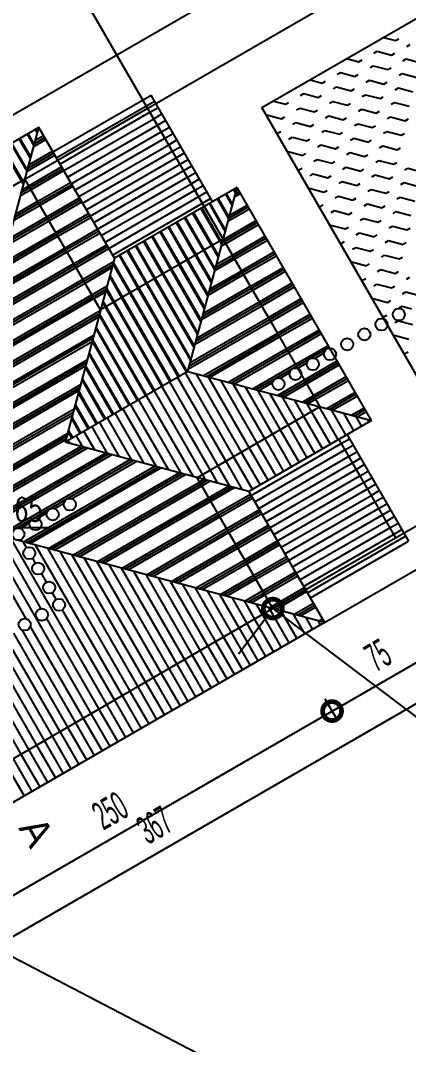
# Model space of a CAD drawing. Extents: x 3907.4 to 3911.57, y -3054.42 to -3053.7.
# Drawn here: x 3907.5557 to 3907.5968, y -3053.9527 to -3053.8443 of the extents above; entities that cross this region are included whole.
import ezdxf
from ezdxf.enums import TextEntityAlignment as Align

# ---------------------------------------------------------------- set-up
doc = ezdxf.new("R2010")
doc.units = 0
doc.header["$LTSCALE"] = 2
doc.header["$MEASUREMENT"] = 0
doc.linetypes.add('ACAD_ISO03W100', pattern=[30, 12, -18])
doc.layers.get('0').update_dxf_attribs({"linetype": 'CONTINUOUS'})
for name, color, linetype in [('MB', 11, 'CONTINUOUS'), ('OLÇÜ', 6, 'CONTINUOUS'), ('TERTUVAR', 2, 'CONTINUOUS'), ('TEXT', 11, 'CONTINUOUS'), ('YAKLASMA', 6, 'CONTINUOUS'), ('ÇATI', 7, 'CONTINUOUS'), ('ÇATI TARAMA', 9, 'CONTINUOUS'), ('ÖLÇÜ İZİ', 9, 'CONTINUOUS')]:
    doc.layers.add(name, color=color, linetype=linetype)
doc.styles.add('İSİM', font='comicbd.ttf')
doc.styles.add('KAPı-PEN', font='simplex.shx', dxfattribs={"width": 0.7, "height": 10})
doc.styles.add('ÖLÇÜ', font='stylu.ttf', dxfattribs={"width": 0.5})

msp = doc.modelspace()

# ---------------------------------------------------------------- linework, layer by layer
at = {"color": 0, "linetype": 'ByBlock', "const_width": 0.002}
for points in [[(3907.58266, -3053.9067, 1), (3907.58226, -3053.90639, 1)], [(3907.58895, -3053.91727, 1), (3907.58851, -3053.91752, 1)], [(3907.58851, -3053.91752, 1), (3907.58895, -3053.91727, 1)]]:
    msp.add_lwpolyline(points, format="xyb", close=True, dxfattribs=at)
at = {"layer": 'MB', "color": 2, "linetype": 'ACAD_ISO03W100', "ltscale": 0.4}
for p, q in [((3907.55968, -3053.85908), (3907.56921, -3053.85358)), ((3907.5752, -3053.86397), (3907.56921, -3053.85358)), ((3907.58945, -3053.88865), (3907.59545, -3053.89904)), ((3907.58593, -3053.90454), (3907.59545, -3053.89904))]:
    msp.add_line(p, q, dxfattribs=at)
at = {"layer": 'MB', "linetype": 'ACAD_ISO03W100', "ltscale": 0.4}
for p, q in [((3907.55621, -3053.86108), (3907.52937, -3053.87658)), ((3907.56421, -3053.87493), (3907.55621, -3053.86108)), ((3907.5772, -3053.86743), (3907.56421, -3053.87493)), ((3907.5772, -3053.86743), (3907.58745, -3053.88519)), ((3907.58745, -3053.88519), (3907.57446, -3053.89269)), ((3907.58246, -3053.90654), (3907.57446, -3053.89269)), ((3907.58246, -3053.90654), (3907.53916, -3053.93154))]:
    msp.add_line(p, q, dxfattribs=at)
at = {"layer": 'OLÇÜ', "color": 6}
for p, q in [((3907.58246, -3053.90654), (3907.63908, -3053.94946)), ((3907.57884, -3053.91133), (3907.58186, -3053.90734)), ((3907.58873, -3053.9174), (3907.60172, -3053.9099)), ((3907.53994, -3053.94989), (3907.60359, -3053.91315)), ((3907.58798, -3053.9161), (3907.58923, -3053.91826)), ((3907.58798, -3053.9161), (3907.58923, -3053.91826)), ((3907.54543, -3053.9424), (3907.58873, -3053.9174))]:
    msp.add_line(p, q, dxfattribs=at)
at = {"layer": 'TERTUVAR'}
for p, q in [((3907.60016, -3053.8282), (3907.53478, -3053.86595)), ((3907.5813, -3053.85352), (3907.60295, -3053.84102)), ((3907.6013, -3053.88817), (3907.5813, -3053.85352)), ((3907.58793, -3053.90801), (3907.63166, -3053.88276))]:
    msp.add_line(p, q, dxfattribs=at)
at = {"layer": 'TEXT', "color": 2}
msp.add_line((3907.54575, -3053.89796), (3907.55885, -3053.89796), dxfattribs=at)
at = {"layer": 'TEXT'}
for centre in [(3907.59579, -3053.87542), (3907.59397, -3053.87647), (3907.59215, -3053.87752), (3907.59033, -3053.87857), (3907.58851, -3053.87962), (3907.58669, -3053.88067), (3907.58487, -3053.88172), (3907.58306, -3053.88277), (3907.56097, -3053.89552), (3907.55915, -3053.89657), (3907.55733, -3053.89762), (3907.55551, -3053.89867), (3907.55667, -3053.90068), (3907.55761, -3053.90231), (3907.55877, -3053.90432), (3907.55982, -3053.90614), (3907.558, -3053.90719), (3907.55618, -3053.90824)]:
    msp.add_circle(centre, 0.00064, dxfattribs=at)
at = {"layer": 'YAKLASMA', "linetype": 'ACAD_ISO03W100', "ltscale": 0.4}
msp.add_line((3907.72697, -3054.03293), (3907.52819, -3053.92954), dxfattribs=at)
at = {"layer": 'ÇATI', "color": 11, "ltscale": 0.5}
for p, q in [((3907.55918, -3053.85821), (3907.56957, -3053.85221)), ((3907.57607, -3053.86347), (3907.56957, -3053.85221)), ((3907.59032, -3053.88815), (3907.59682, -3053.89941)), ((3907.58643, -3053.90541), (3907.59682, -3053.89941))]:
    msp.add_line(p, q, dxfattribs=at)
at = {"layer": 'ÇATI', "ltscale": 0.5}
for p, q in [((3907.55768, -3053.85561), (3907.5239, -3053.87511)), ((3907.55054, -3053.88225), (3907.55768, -3053.85561)), ((3907.56568, -3053.86947), (3907.55768, -3053.85561)), ((3907.57867, -3053.86197), (3907.56568, -3053.86947)), ((3907.57345, -3053.88144), (3907.57867, -3053.86197)), ((3907.59292, -3053.88665), (3907.57867, -3053.86197)), ((3907.56568, -3053.86947), (3907.56046, -3053.88894)), ((3907.57345, -3053.88144), (3907.56046, -3053.88894)), ((3907.57345, -3053.88144), (3907.59292, -3053.88665)), ((3907.59292, -3053.88665), (3907.57993, -3053.89415)), ((3907.57993, -3053.89415), (3907.56046, -3053.88894)), ((3907.57993, -3053.89415), (3907.58793, -3053.90801)), ((3907.58793, -3053.90801), (3907.549, -3053.89758)), ((3907.58793, -3053.90801), (3907.5377, -3053.93701))]:
    msp.add_line(p, q, dxfattribs=at)
at = {"layer": 'ÇATI TARAMA'}
for p, q in [((3907.59418, -3053.84609), (3907.59545, -3053.84643)), ((3907.59545, -3053.84643), (3907.5958, -3053.84623)), ((3907.59664, -3053.84704), (3907.59699, -3053.84684)), ((3907.59317, -3053.84775), (3907.59351, -3053.84755)), ((3907.59351, -3053.84755), (3907.59504, -3053.84796)), ((3907.59504, -3053.84796), (3907.59539, -3053.84776)), ((3907.59029, -3053.84833), (3907.59157, -3053.84867)), ((3907.59157, -3053.84867), (3907.59191, -3053.84847)), ((3907.59275, -3053.84928), (3907.5931, -3053.84908)), ((3907.5931, -3053.84908), (3907.59463, -3053.84949)), ((3907.59623, -3053.84857), (3907.59658, -3053.84837)), ((3907.59658, -3053.84837), (3907.59811, -3053.84878)), ((3907.58928, -3053.84999), (3907.58962, -3053.8498)), ((3907.58962, -3053.8498), (3907.59115, -3053.85021)), ((3907.59115, -3053.85021), (3907.5915, -3053.85001)), ((3907.59463, -3053.84949), (3907.59498, -3053.8493)), ((3907.59582, -3053.8501), (3907.59617, -3053.84991)), ((3907.59617, -3053.84991), (3907.5977, -3053.85032)), ((3907.5864, -3053.85058), (3907.58768, -3053.85092)), ((3907.58768, -3053.85092), (3907.58802, -3053.85072)), ((3907.59234, -3053.85082), (3907.59269, -3053.85062)), ((3907.59269, -3053.85062), (3907.59422, -3053.85103)), ((3907.59422, -3053.85103), (3907.59456, -3053.85083)), ((3907.58539, -3053.85224), (3907.58573, -3053.85204)), ((3907.58573, -3053.85204), (3907.58727, -3053.85245)), ((3907.58727, -3053.85245), (3907.58761, -3053.85225)), ((3907.58887, -3053.85153), (3907.58921, -3053.85133)), ((3907.58921, -3053.85133), (3907.59074, -3053.85174)), ((3907.59074, -3053.85174), (3907.59109, -3053.85154)), ((3907.59193, -3053.85235), (3907.59228, -3053.85215)), ((3907.59228, -3053.85215), (3907.59381, -3053.85256)), ((3907.59381, -3053.85256), (3907.59415, -3053.85236)), ((3907.59541, -3053.85164), (3907.59575, -3053.85144)), ((3907.59575, -3053.85144), (3907.59729, -3053.85185)), ((3907.55953, -3053.85882), (3907.56992, -3053.85282)), ((3907.58252, -3053.85282), (3907.58379, -3053.85316)), ((3907.58379, -3053.85316), (3907.58413, -3053.85296)), ((3907.58846, -3053.85306), (3907.5888, -3053.85286)), ((3907.5888, -3053.85286), (3907.59033, -3053.85327)), ((3907.59033, -3053.85327), (3907.59068, -3053.85307)), ((3907.595, -3053.85317), (3907.59534, -3053.85297)), ((3907.59534, -3053.85297), (3907.59688, -3053.85338)), ((3907.55992, -3053.8595), (3907.56945, -3053.854)), ((3907.56945, -3053.854), (3907.57032, -3053.8535)), ((3907.56985, -3053.85469), (3907.57071, -3053.85419)), ((3907.58176, -3053.85433), (3907.58184, -3053.85429)), ((3907.58184, -3053.85429), (3907.58338, -3053.8547)), ((3907.58338, -3053.8547), (3907.58372, -3053.8545)), ((3907.58498, -3053.85377), (3907.58532, -3053.85357)), ((3907.58532, -3053.85357), (3907.58685, -3053.85398)), ((3907.58685, -3053.85398), (3907.5872, -3053.85379)), ((3907.58804, -3053.85459), (3907.58839, -3053.8544)), ((3907.58839, -3053.8544), (3907.58992, -3053.85481)), ((3907.59152, -3053.85388), (3907.59187, -3053.85368)), ((3907.59187, -3053.85368), (3907.5934, -3053.85409)), ((3907.5934, -3053.85409), (3907.59374, -3053.8539)), ((3907.59459, -3053.8547), (3907.59493, -3053.85451)), ((3907.59493, -3053.85451), (3907.59647, -3053.85492)), ((3907.56032, -3053.86019), (3907.56985, -3053.85469)), ((3907.56072, -3053.86088), (3907.57024, -3053.85538)), ((3907.57024, -3053.85538), (3907.57111, -3053.85488)), ((3907.57064, -3053.85607), (3907.57151, -3053.85557)), ((3907.58457, -3053.85531), (3907.58491, -3053.85511)), ((3907.58491, -3053.85511), (3907.58644, -3053.85552)), ((3907.58644, -3053.85552), (3907.58679, -3053.85532)), ((3907.58992, -3053.85481), (3907.59027, -3053.85461)), ((3907.59111, -3053.85542), (3907.59146, -3053.85522)), ((3907.59146, -3053.85522), (3907.59299, -3053.85563)), ((3907.59299, -3053.85563), (3907.59333, -3053.85543)), ((3907.59647, -3053.85492), (3907.59681, -3053.85472)), ((3907.55645, -3053.85633), (3907.55716, -3053.85756)), ((3907.55649, -3053.8563), (3907.55718, -3053.85749)), ((3907.55653, -3053.85627), (3907.5572, -3053.85742)), ((3907.55723, -3053.8573), (3907.5583, -3053.85669)), ((3907.55731, -3053.85583), (3907.55752, -3053.85619)), ((3907.55731, -3053.85698), (3907.55818, -3053.85648)), ((3907.55736, -3053.8558), (3907.55754, -3053.85612)), ((3907.5574, -3053.85577), (3907.55756, -3053.85605)), ((3907.56112, -3053.86157), (3907.57064, -3053.85607)), ((3907.57104, -3053.85675), (3907.5719, -3053.85625)), ((3907.58284, -3053.8562), (3907.58297, -3053.85623)), ((3907.58297, -3053.85623), (3907.58331, -3053.85603)), ((3907.58416, -3053.85684), (3907.5845, -3053.85664)), ((3907.5845, -3053.85664), (3907.58603, -3053.85705)), ((3907.58763, -3053.85613), (3907.58798, -3053.85593)), ((3907.58798, -3053.85593), (3907.58951, -3053.85634)), ((3907.58951, -3053.85634), (3907.58985, -3053.85614)), ((3907.59418, -3053.85624), (3907.59452, -3053.85604)), ((3907.59452, -3053.85604), (3907.59606, -3053.85645)), ((3907.59606, -3053.85645), (3907.5964, -3053.85625)), ((3907.55389, -3053.8578), (3907.55589, -3053.86126)), ((3907.55394, -3053.85777), (3907.55594, -3053.86124)), ((3907.55471, -3053.85733), (3907.55643, -3053.86029)), ((3907.55476, -3053.8573), (3907.55644, -3053.86022)), ((3907.5548, -3053.85727), (3907.55646, -3053.86015)), ((3907.55558, -3053.85683), (3907.55679, -3053.85892)), ((3907.55562, -3053.8568), (3907.55681, -3053.85885)), ((3907.55567, -3053.85677), (3907.55683, -3053.85878)), ((3907.55714, -3053.85763), (3907.55842, -3053.85689)), ((3907.56151, -3053.86225), (3907.57104, -3053.85675)), ((3907.56191, -3053.86294), (3907.57144, -3053.85744)), ((3907.57144, -3053.85744), (3907.5723, -3053.85694)), ((3907.57183, -3053.85813), (3907.5727, -3053.85763)), ((3907.58603, -3053.85705), (3907.58638, -3053.85685)), ((3907.58722, -3053.85766), (3907.58757, -3053.85746)), ((3907.58757, -3053.85746), (3907.5891, -3053.85787)), ((3907.5891, -3053.85787), (3907.58944, -3053.85767)), ((3907.5907, -3053.85695), (3907.59104, -3053.85675)), ((3907.59104, -3053.85675), (3907.59258, -3053.85716)), ((3907.59258, -3053.85716), (3907.59292, -3053.85696)), ((3907.59377, -3053.85777), (3907.59411, -3053.85757)), ((3907.59411, -3053.85757), (3907.59564, -3053.85798)), ((3907.59564, -3053.85798), (3907.59599, -3053.85779)), ((3907.55385, -3053.85783), (3907.55585, -3053.86129)), ((3907.55644, -3053.86023), (3907.55937, -3053.85854)), ((3907.55653, -3053.85991), (3907.55925, -3053.85834)), ((3907.55662, -3053.85958), (3907.55913, -3053.85813)), ((3907.56231, -3053.86363), (3907.57183, -3053.85813)), ((3907.5627, -3053.86432), (3907.57223, -3053.85882)), ((3907.57223, -3053.85882), (3907.5731, -3053.85832)), ((3907.58401, -3053.85822), (3907.58409, -3053.85817)), ((3907.58409, -3053.85817), (3907.58562, -3053.85858)), ((3907.58562, -3053.85858), (3907.58597, -3053.85839)), ((3907.59029, -3053.85848), (3907.59063, -3053.85828)), ((3907.59063, -3053.85828), (3907.59217, -3053.8587)), ((3907.59217, -3053.8587), (3907.59251, -3053.8585)), ((3907.55662, -3053.86178), (3907.56008, -3053.85978)), ((3907.5631, -3053.865), (3907.57263, -3053.8595)), ((3907.57263, -3053.8595), (3907.57349, -3053.859)), ((3907.57302, -3053.86019), (3907.57389, -3053.85969)), ((3907.58521, -3053.86012), (3907.58555, -3053.85992)), ((3907.58681, -3053.85919), (3907.58716, -3053.859)), ((3907.58716, -3053.859), (3907.58869, -3053.85941)), ((3907.58869, -3053.85941), (3907.58903, -3053.85921)), ((3907.58988, -3053.86002), (3907.59022, -3053.85982)), ((3907.59022, -3053.85982), (3907.59176, -3053.86023)), ((3907.59336, -3053.8593), (3907.5937, -3053.85911)), ((3907.5937, -3053.85911), (3907.59523, -3053.85952)), ((3907.59523, -3053.85952), (3907.59558, -3053.85932)), ((3907.59642, -3053.86013), (3907.59677, -3053.85993)), ((3907.59677, -3053.85993), (3907.5983, -3053.86034)), ((3907.55674, -3053.86199), (3907.5602, -3053.85999)), ((3907.55686, -3053.86219), (3907.56032, -3053.86019)), ((3907.5635, -3053.86569), (3907.57302, -3053.86019)), ((3907.56389, -3053.86638), (3907.57342, -3053.86088)), ((3907.57342, -3053.86088), (3907.57429, -3053.86038)), ((3907.58509, -3053.86008), (3907.58521, -3053.86012)), ((3907.5864, -3053.86073), (3907.58674, -3053.86053)), ((3907.58674, -3053.86053), (3907.58828, -3053.86094)), ((3907.58828, -3053.86094), (3907.58862, -3053.86074)), ((3907.59176, -3053.86023), (3907.5921, -3053.86003)), ((3907.59295, -3053.86084), (3907.59329, -3053.86064)), ((3907.59329, -3053.86064), (3907.59482, -3053.86105)), ((3907.59482, -3053.86105), (3907.59517, -3053.86085)), ((3907.55583, -3053.86251), (3907.55674, -3053.86199)), ((3907.55585, -3053.86129), (3907.55606, -3053.86166)), ((3907.55589, -3053.86126), (3907.55608, -3053.86159)), ((3907.55592, -3053.86218), (3907.55662, -3053.86178)), ((3907.55594, -3053.86124), (3907.5561, -3053.86152)), ((3907.55757, -3053.86343), (3907.56104, -3053.86143)), ((3907.55769, -3053.86364), (3907.56116, -3053.86164)), ((3907.55781, -3053.86384), (3907.56127, -3053.86184)), ((3907.56429, -3053.86707), (3907.57382, -3053.86157)), ((3907.57382, -3053.86157), (3907.57468, -3053.86107)), ((3907.57421, -3053.86225), (3907.57508, -3053.86175)), ((3907.57839, -3053.86213), (3907.57855, -3053.86241)), ((3907.58625, -3053.86211), (3907.58633, -3053.86206)), ((3907.58633, -3053.86206), (3907.58787, -3053.86247)), ((3907.58947, -3053.86155), (3907.58981, -3053.86135)), ((3907.58981, -3053.86135), (3907.59134, -3053.86176)), ((3907.59134, -3053.86176), (3907.59169, -3053.86156)), ((3907.59601, -3053.86166), (3907.59636, -3053.86146)), ((3907.59636, -3053.86146), (3907.59789, -3053.86187)), ((3907.55574, -3053.86283), (3907.55686, -3053.86219)), ((3907.55852, -3053.86508), (3907.56199, -3053.86308)), ((3907.56469, -3053.86775), (3907.57421, -3053.86225)), ((3907.56508, -3053.86844), (3907.57461, -3053.86294)), ((3907.57461, -3053.86294), (3907.57548, -3053.86244)), ((3907.57501, -3053.86363), (3907.57587, -3053.86313)), ((3907.57657, -3053.86318), (3907.57778, -3053.86528)), ((3907.57661, -3053.86316), (3907.5778, -3053.86521)), ((3907.57666, -3053.86313), (3907.57782, -3053.86514)), ((3907.57744, -3053.86268), (3907.57815, -3053.86392)), ((3907.57748, -3053.86266), (3907.57817, -3053.86385)), ((3907.57753, -3053.86263), (3907.57819, -3053.86377)), ((3907.5783, -3053.86218), (3907.57851, -3053.86255)), ((3907.57835, -3053.86216), (3907.57853, -3053.86248)), ((3907.57841, -3053.86295), (3907.57903, -3053.86259)), ((3907.57849, -3053.86262), (3907.57891, -3053.86238)), ((3907.57858, -3053.8623), (3907.57879, -3053.86218)), ((3907.58787, -3053.86247), (3907.58821, -3053.86228)), ((3907.58906, -3053.86308), (3907.5894, -3053.86288)), ((3907.5894, -3053.86288), (3907.59093, -3053.8633)), ((3907.59093, -3053.8633), (3907.59128, -3053.8631)), ((3907.59253, -3053.86237), (3907.59288, -3053.86217)), ((3907.59288, -3053.86217), (3907.59441, -3053.86258)), ((3907.59441, -3053.86258), (3907.59476, -3053.86239)), ((3907.5956, -3053.86319), (3907.59595, -3053.86299)), ((3907.59595, -3053.86299), (3907.59748, -3053.86341)), ((3907.55505, -3053.86544), (3907.55781, -3053.86384)), ((3907.55513, -3053.86511), (3907.55769, -3053.86364)), ((3907.55522, -3053.86479), (3907.55757, -3053.86343)), ((3907.55864, -3053.86528), (3907.56211, -3053.86328)), ((3907.55876, -3053.86549), (3907.56223, -3053.86349)), ((3907.56548, -3053.86913), (3907.57501, -3053.86363)), ((3907.57484, -3053.86418), (3907.57684, -3053.86765)), ((3907.57488, -3053.86416), (3907.57688, -3053.86762)), ((3907.57493, -3053.86413), (3907.57693, -3053.8676)), ((3907.5757, -3053.86368), (3907.57742, -3053.86665)), ((3907.57575, -3053.86366), (3907.57743, -3053.86658)), ((3907.57579, -3053.86363), (3907.57745, -3053.86651)), ((3907.57771, -3053.86555), (3907.57998, -3053.86424)), ((3907.5778, -3053.86523), (3907.57986, -3053.86403)), ((3907.57788, -3053.8649), (3907.57974, -3053.86383)), ((3907.58733, -3053.86397), (3907.58746, -3053.86401)), ((3907.58746, -3053.86401), (3907.5878, -3053.86381)), ((3907.59212, -3053.8639), (3907.59247, -3053.86371)), ((3907.59247, -3053.86371), (3907.594, -3053.86412)), ((3907.594, -3053.86412), (3907.59434, -3053.86392)), ((3907.55444, -3053.86771), (3907.55864, -3053.86528)), ((3907.55452, -3053.86739), (3907.55852, -3053.86508)), ((3907.55948, -3053.86673), (3907.56294, -3053.86473)), ((3907.5596, -3053.86693), (3907.56306, -3053.86493)), ((3907.55971, -3053.86714), (3907.56318, -3053.86514)), ((3907.57311, -3053.86518), (3907.57511, -3053.86865)), ((3907.57315, -3053.86516), (3907.57515, -3053.86862)), ((3907.57319, -3053.86513), (3907.57519, -3053.8686)), ((3907.57397, -3053.86468), (3907.57597, -3053.86815)), ((3907.57402, -3053.86466), (3907.57602, -3053.86812)), ((3907.57406, -3053.86463), (3907.57606, -3053.8681)), ((3907.58865, -3053.86462), (3907.58899, -3053.86442)), ((3907.58899, -3053.86442), (3907.59052, -3053.86483)), ((3907.59052, -3053.86483), (3907.59087, -3053.86463)), ((3907.59171, -3053.86544), (3907.59206, -3053.86524)), ((3907.59206, -3053.86524), (3907.59359, -3053.86565)), ((3907.59519, -3053.86473), (3907.59553, -3053.86453)), ((3907.59553, -3053.86453), (3907.59707, -3053.86494)), ((3907.55435, -3053.86804), (3907.55876, -3053.86549)), ((3907.56043, -3053.86838), (3907.56389, -3053.86638)), ((3907.57137, -3053.86618), (3907.57337, -3053.86965)), ((3907.57142, -3053.86616), (3907.57342, -3053.86962)), ((3907.57146, -3053.86613), (3907.57346, -3053.8696)), ((3907.57224, -3053.86568), (3907.57424, -3053.86915)), ((3907.57228, -3053.86566), (3907.57428, -3053.86912)), ((3907.57233, -3053.86563), (3907.57433, -3053.8691)), ((3907.57723, -3053.86748), (3907.58069, -3053.86548)), ((3907.57735, -3053.86768), (3907.58081, -3053.86568)), ((3907.57747, -3053.86789), (3907.58093, -3053.86589)), ((3907.5885, -3053.866), (3907.58858, -3053.86595)), ((3907.58858, -3053.86595), (3907.59011, -3053.86636)), ((3907.59011, -3053.86636), (3907.59046, -3053.86616)), ((3907.59359, -3053.86565), (3907.59393, -3053.86545)), ((3907.59478, -3053.86626), (3907.59512, -3053.86606)), ((3907.59512, -3053.86606), (3907.59666, -3053.86647)), ((3907.59666, -3053.86647), (3907.597, -3053.86627)), ((3907.55365, -3053.87064), (3907.55971, -3053.86714)), ((3907.55374, -3053.87032), (3907.5596, -3053.86693)), ((3907.55383, -3053.86999), (3907.55948, -3053.86673)), ((3907.56055, -3053.86858), (3907.56401, -3053.86658)), ((3907.56067, -3053.86879), (3907.56413, -3053.86679)), ((3907.56964, -3053.86718), (3907.57164, -3053.87065)), ((3907.56969, -3053.86716), (3907.57169, -3053.87062)), ((3907.56973, -3053.86713), (3907.57173, -3053.87059)), ((3907.57051, -3053.86668), (3907.57251, -3053.87015)), ((3907.57055, -3053.86666), (3907.57255, -3053.87012)), ((3907.5706, -3053.86663), (3907.5726, -3053.8701)), ((3907.57719, -3053.8675), (3907.57723, -3053.86748)), ((3907.57818, -3053.86913), (3907.58165, -3053.86713)), ((3907.5783, -3053.86933), (3907.58177, -3053.86733)), ((3907.57842, -3053.86954), (3907.58188, -3053.86754)), ((3907.5913, -3053.86697), (3907.59165, -3053.86677)), ((3907.59165, -3053.86677), (3907.59318, -3053.86718)), ((3907.59318, -3053.86718), (3907.59352, -3053.86699)), ((3907.55304, -3053.87292), (3907.56055, -3053.86858)), ((3907.55313, -3053.87259), (3907.56043, -3053.86838)), ((3907.56138, -3053.87003), (3907.56485, -3053.86803)), ((3907.5615, -3053.87023), (3907.56496, -3053.86823)), ((3907.56162, -3053.87044), (3907.56508, -3053.86844)), ((3907.56713, -3053.86863), (3907.56913, -3053.87209)), ((3907.56791, -3053.86818), (3907.56991, -3053.87165)), ((3907.56795, -3053.86816), (3907.56995, -3053.87162)), ((3907.568, -3053.86813), (3907.57, -3053.87159)), ((3907.56878, -3053.86768), (3907.57078, -3053.87115)), ((3907.56882, -3053.86766), (3907.57082, -3053.87112)), ((3907.56886, -3053.86763), (3907.57086, -3053.87109)), ((3907.57515, -3053.86862), (3907.57634, -3053.87068)), ((3907.57519, -3053.8686), (3907.57636, -3053.87061)), ((3907.57597, -3053.86815), (3907.57668, -3053.86938)), ((3907.57602, -3053.86812), (3907.5767, -3053.86931)), ((3907.57606, -3053.8681), (3907.57672, -3053.86924)), ((3907.57684, -3053.86765), (3907.57705, -3053.86801)), ((3907.57688, -3053.86762), (3907.57707, -3053.86794)), ((3907.57693, -3053.8676), (3907.57709, -3053.86787)), ((3907.57701, -3053.86815), (3907.57747, -3053.86789)), ((3907.5771, -3053.86783), (3907.57735, -3053.86768)), ((3907.58958, -3053.86786), (3907.5897, -3053.8679)), ((3907.5897, -3053.8679), (3907.59004, -3053.8677)), ((3907.59089, -3053.8685), (3907.59123, -3053.86831)), ((3907.59123, -3053.86831), (3907.59277, -3053.86872)), ((3907.59277, -3053.86872), (3907.59311, -3053.86852)), ((3907.59437, -3053.86779), (3907.59471, -3053.86759)), ((3907.59471, -3053.86759), (3907.59625, -3053.86801)), ((3907.59625, -3053.86801), (3907.59659, -3053.86781)), ((3907.55295, -3053.87324), (3907.56067, -3053.86879)), ((3907.56618, -3053.86918), (3907.56818, -3053.87265)), ((3907.56622, -3053.86916), (3907.56822, -3053.87262)), ((3907.56627, -3053.86913), (3907.56827, -3053.87259)), ((3907.56704, -3053.86868), (3907.56904, -3053.87215)), ((3907.56709, -3053.86866), (3907.56909, -3053.87212)), ((3907.57337, -3053.86965), (3907.57559, -3053.87348)), ((3907.57342, -3053.86962), (3907.5756, -3053.87341)), ((3907.57346, -3053.8696), (3907.57562, -3053.87334)), ((3907.57424, -3053.86915), (3907.57595, -3053.87211)), ((3907.57428, -3053.86912), (3907.57597, -3053.87204)), ((3907.57433, -3053.8691), (3907.57599, -3053.87197)), ((3907.57511, -3053.86865), (3907.57632, -3053.87075)), ((3907.57631, -3053.87076), (3907.57842, -3053.86954)), ((3907.5764, -3053.87043), (3907.5783, -3053.86933)), ((3907.57649, -3053.8701), (3907.57818, -3053.86913)), ((3907.57913, -3053.87078), (3907.5826, -3053.86878)), ((3907.57925, -3053.87098), (3907.58272, -3053.86898)), ((3907.57937, -3053.87119), (3907.58284, -3053.86919)), ((3907.59396, -3053.86933), (3907.5943, -3053.86913)), ((3907.5943, -3053.86913), (3907.59583, -3053.86954)), ((3907.59583, -3053.86954), (3907.59618, -3053.86934)), ((3907.55226, -3053.87585), (3907.56162, -3053.87044)), ((3907.55234, -3053.87552), (3907.5615, -3053.87023)), ((3907.55243, -3053.8752), (3907.56138, -3053.87003)), ((3907.56233, -3053.87168), (3907.56559, -3053.8698)), ((3907.56245, -3053.87188), (3907.5655, -3053.87012)), ((3907.56257, -3053.87209), (3907.56542, -3053.87045)), ((3907.56552, -3053.87005), (3907.56731, -3053.87315)), ((3907.56554, -3053.86998), (3907.56736, -3053.87312)), ((3907.56556, -3053.86991), (3907.5674, -3053.87309)), ((3907.57164, -3053.87065), (3907.57485, -3053.87621)), ((3907.57169, -3053.87062), (3907.57487, -3053.87614)), ((3907.57173, -3053.87059), (3907.57489, -3053.87607)), ((3907.57251, -3053.87015), (3907.57522, -3053.87484)), ((3907.57255, -3053.87012), (3907.57524, -3053.87477)), ((3907.5726, -3053.8701), (3907.57526, -3053.8747)), ((3907.57579, -3053.87271), (3907.57913, -3053.87078)), ((3907.58009, -3053.87243), (3907.58355, -3053.87043)), ((3907.58021, -3053.87263), (3907.58367, -3053.87063)), ((3907.59074, -3053.86989), (3907.59082, -3053.86984)), ((3907.59082, -3053.86984), (3907.59236, -3053.87025)), ((3907.59236, -3053.87025), (3907.5927, -3053.87005)), ((3907.59355, -3053.87086), (3907.59389, -3053.87066)), ((3907.59389, -3053.87066), (3907.59542, -3053.87107)), ((3907.55165, -3053.87812), (3907.56245, -3053.87188)), ((3907.55173, -3053.8778), (3907.56233, -3053.87168)), ((3907.56516, -3053.87141), (3907.56645, -3053.87365)), ((3907.56518, -3053.87134), (3907.56649, -3053.87362)), ((3907.56519, -3053.87127), (3907.56653, -3053.87359)), ((3907.56991, -3053.87165), (3907.57412, -3053.87894)), ((3907.56995, -3053.87162), (3907.57414, -3053.87887)), ((3907.57, -3053.87159), (3907.57416, -3053.8788)), ((3907.57078, -3053.87115), (3907.57449, -3053.87758)), ((3907.57082, -3053.87112), (3907.57451, -3053.87751)), ((3907.57086, -3053.87109), (3907.57452, -3053.87744)), ((3907.57562, -3053.87336), (3907.57937, -3053.87119)), ((3907.5757, -3053.87303), (3907.57925, -3053.87098)), ((3907.58033, -3053.87284), (3907.58379, -3053.87084)), ((3907.59182, -3053.87175), (3907.59195, -3053.87178)), ((3907.59195, -3053.87178), (3907.59229, -3053.87159)), ((3907.59542, -3053.87107), (3907.59577, -3053.87087)), ((3907.59661, -3053.87168), (3907.59696, -3053.87148)), ((3907.55156, -3053.87845), (3907.56257, -3053.87209)), ((3907.56329, -3053.87333), (3907.56489, -3053.8724)), ((3907.56341, -3053.87353), (3907.56481, -3053.87273)), ((3907.56479, -3053.87278), (3907.56558, -3053.87415)), ((3907.56481, -3053.87271), (3907.56562, -3053.87412)), ((3907.56483, -3053.87264), (3907.56567, -3053.87409)), ((3907.56818, -3053.87265), (3907.5733, -3053.88152)), ((3907.56822, -3053.87262), (3907.57335, -3053.8815)), ((3907.56827, -3053.87259), (3907.57339, -3053.88147)), ((3907.56904, -3053.87215), (3907.57376, -3053.88031)), ((3907.56909, -3053.87212), (3907.57377, -3053.88024)), ((3907.56913, -3053.87209), (3907.57379, -3053.88017)), ((3907.57492, -3053.87596), (3907.58033, -3053.87284)), ((3907.57501, -3053.87563), (3907.58021, -3053.87263)), ((3907.57509, -3053.87531), (3907.58009, -3053.87243)), ((3907.58104, -3053.87408), (3907.5845, -3053.87208)), ((3907.58116, -3053.87428), (3907.58462, -3053.87228)), ((3907.58128, -3053.87449), (3907.58474, -3053.87249)), ((3907.59314, -3053.87239), (3907.59348, -3053.8722)), ((3907.59348, -3053.8722), (3907.59501, -3053.87261)), ((3907.59501, -3053.87261), (3907.59536, -3053.87241)), ((3907.55086, -3053.88105), (3907.56352, -3053.87374)), ((3907.55095, -3053.88073), (3907.56341, -3053.87353)), ((3907.55104, -3053.8804), (3907.56329, -3053.87333)), ((3907.56352, -3053.87374), (3907.56472, -3053.87305)), ((3907.56446, -3053.87401), (3907.5648, -3053.87459)), ((3907.56645, -3053.87365), (3907.57157, -3053.88252)), ((3907.56649, -3053.87362), (3907.57161, -3053.8825)), ((3907.56653, -3053.87359), (3907.57166, -3053.88247)), ((3907.56731, -3053.87315), (3907.57244, -3053.88202)), ((3907.56736, -3053.87312), (3907.57248, -3053.882)), ((3907.5674, -3053.87309), (3907.57253, -3053.88197)), ((3907.58199, -3053.87573), (3907.58546, -3053.87373)), ((3907.58211, -3053.87593), (3907.58558, -3053.87393)), ((3907.59299, -3053.87377), (3907.59307, -3053.87373)), ((3907.59307, -3053.87373), (3907.5946, -3053.87414)), ((3907.5946, -3053.87414), (3907.59495, -3053.87394)), ((3907.5962, -3053.87322), (3907.59655, -3053.87302)), ((3907.59655, -3053.87302), (3907.59808, -3053.87343)), ((3907.55082, -3053.88273), (3907.5642, -3053.875)), ((3907.56443, -3053.87415), (3907.56471, -3053.87465)), ((3907.56444, -3053.87408), (3907.56476, -3053.87462)), ((3907.56471, -3053.87465), (3907.56984, -3053.88352)), ((3907.56476, -3053.87462), (3907.56988, -3053.8835)), ((3907.5648, -3053.87459), (3907.56993, -3053.88347)), ((3907.56558, -3053.87415), (3907.5707, -3053.88302)), ((3907.56562, -3053.87412), (3907.57075, -3053.883)), ((3907.56567, -3053.87409), (3907.57079, -3053.88297)), ((3907.57422, -3053.87856), (3907.58128, -3053.87449)), ((3907.57431, -3053.87824), (3907.58116, -3053.87428)), ((3907.5744, -3053.87791), (3907.58104, -3053.87408)), ((3907.58223, -3053.87614), (3907.58569, -3053.87414)), ((3907.59579, -3053.87475), (3907.59614, -3053.87455)), ((3907.59614, -3053.87455), (3907.59715, -3053.87482)), ((3907.55093, -3053.88293), (3907.56411, -3053.87533)), ((3907.55105, -3053.88314), (3907.56402, -3053.87565)), ((3907.56406, -3053.87551), (3907.56897, -3053.88402)), ((3907.56408, -3053.87544), (3907.56902, -3053.884)), ((3907.5641, -3053.87537), (3907.56906, -3053.88397)), ((3907.57353, -3053.88116), (3907.58223, -3053.87614)), ((3907.57361, -3053.88084), (3907.58211, -3053.87593)), ((3907.5737, -3053.88051), (3907.58199, -3053.87573)), ((3907.58294, -3053.87738), (3907.58641, -3053.87538)), ((3907.58306, -3053.87758), (3907.58653, -3053.87558)), ((3907.58318, -3053.87779), (3907.58665, -3053.87579)), ((3907.59407, -3053.87564), (3907.59419, -3053.87567)), ((3907.59419, -3053.87567), (3907.59453, -3053.87547)), ((3907.59538, -3053.87628), (3907.59572, -3053.87608)), ((3907.59572, -3053.87608), (3907.59726, -3053.87649)), ((3907.56369, -3053.87688), (3907.56811, -3053.88452)), ((3907.56371, -3053.87681), (3907.56815, -3053.8845)), ((3907.56373, -3053.87674), (3907.5682, -3053.88447)), ((3907.5839, -3053.87903), (3907.58736, -3053.87703)), ((3907.58402, -3053.87923), (3907.58748, -3053.87723)), ((3907.55177, -3053.88438), (3907.5635, -3053.8776)), ((3907.55189, -3053.88458), (3907.56341, -3053.87793)), ((3907.55201, -3053.88479), (3907.56332, -3053.87826)), ((3907.56333, -3053.87824), (3907.56724, -3053.88502)), ((3907.56335, -3053.87817), (3907.56728, -3053.885)), ((3907.56336, -3053.8781), (3907.56733, -3053.88497)), ((3907.57513, -3053.88189), (3907.58294, -3053.87738)), ((3907.57546, -3053.88197), (3907.58306, -3053.87758)), ((3907.57578, -3053.88206), (3907.58318, -3053.87779)), ((3907.58414, -3053.87944), (3907.5876, -3053.87744)), ((3907.59523, -3053.87766), (3907.59531, -3053.87762)), ((3907.59531, -3053.87762), (3907.59685, -3053.87803)), ((3907.563, -3053.87947), (3907.56646, -3053.88547)), ((3907.57773, -3053.88258), (3907.5839, -3053.87903)), ((3907.57806, -3053.88267), (3907.58402, -3053.87923)), ((3907.57839, -3053.88276), (3907.58414, -3053.87944)), ((3907.58485, -3053.88068), (3907.58831, -3053.87868)), ((3907.58497, -3053.88088), (3907.58843, -3053.87888)), ((3907.58687, -3053.88006), (3907.58789, -3053.87947)), ((3907.59644, -3053.87956), (3907.59678, -3053.87936)), ((3907.55189, -3053.88678), (3907.56271, -3053.88053)), ((3907.55198, -3053.88646), (3907.5628, -3053.88021)), ((3907.56296, -3053.87961), (3907.56637, -3053.88552)), ((3907.56298, -3053.87954), (3907.56642, -3053.8855)), ((3907.58509, -3053.88109), (3907.58607, -3053.88052)), ((3907.5858, -3053.88233), (3907.58927, -3053.88033)), ((3907.58592, -3053.88253), (3907.58939, -3053.88053)), ((3907.59631, -3053.87953), (3907.59644, -3053.87956)), ((3907.5518, -3053.88711), (3907.56263, -3053.88086)), ((3907.5626, -3053.88098), (3907.56551, -3053.88602)), ((3907.56261, -3053.88091), (3907.56555, -3053.886)), ((3907.56263, -3053.88084), (3907.5656, -3053.88597)), ((3907.57317, -3053.8816), (3907.5783, -3053.89047)), ((3907.58034, -3053.88328), (3907.58485, -3053.88068)), ((3907.58066, -3053.88337), (3907.58497, -3053.88088)), ((3907.58323, -3053.88216), (3907.58425, -3053.88157)), ((3907.58505, -3053.88111), (3907.58509, -3053.88109)), ((3907.58604, -3053.88274), (3907.5895, -3053.88074)), ((3907.56223, -3053.88234), (3907.56464, -3053.88652)), ((3907.56225, -3053.88227), (3907.56469, -3053.8865)), ((3907.56227, -3053.8822), (3907.56473, -3053.88647)), ((3907.57153, -3053.88255), (3907.57665, -3053.89143)), ((3907.57235, -3053.88207), (3907.57747, -3053.89095)), ((3907.57432, -3053.88167), (3907.57912, -3053.89)), ((3907.57562, -3053.88202), (3907.57995, -3053.88952)), ((3907.57692, -3053.88236), (3907.58077, -3053.88904)), ((3907.57822, -3053.88271), (3907.5816, -3053.88857)), ((3907.58099, -3053.88346), (3907.58243, -3053.88262)), ((3907.58294, -3053.88398), (3907.5858, -3053.88233)), ((3907.58326, -3053.88407), (3907.58592, -3053.88253)), ((3907.58675, -3053.88398), (3907.59022, -3053.88198)), ((3907.58687, -3053.88418), (3907.59034, -3053.88218)), ((3907.58699, -3053.88439), (3907.59046, -3053.88239)), ((3907.5511, -3053.88971), (3907.56193, -3053.88346)), ((3907.55119, -3053.88938), (3907.56202, -3053.88313)), ((3907.55128, -3053.88906), (3907.5621, -3053.88281)), ((3907.56186, -3053.88371), (3907.56378, -3053.88702)), ((3907.56188, -3053.88364), (3907.56382, -3053.887)), ((3907.5619, -3053.88357), (3907.56386, -3053.88697)), ((3907.56988, -3053.8835), (3907.575, -3053.89238)), ((3907.5707, -3053.88303), (3907.57582, -3053.8919)), ((3907.57952, -3053.88306), (3907.58242, -3053.88809)), ((3907.58082, -3053.88341), (3907.58325, -3053.88762)), ((3907.58212, -3053.88376), (3907.58407, -3053.88714)), ((3907.58359, -3053.88415), (3907.58604, -3053.88274)), ((3907.58814, -3053.88537), (3907.59117, -3053.88363)), ((3907.56823, -3053.88445), (3907.57271, -3053.89222)), ((3907.56905, -3053.88398), (3907.57401, -3053.89257)), ((3907.58342, -3053.88411), (3907.5849, -3053.88666)), ((3907.58472, -3053.88446), (3907.58572, -3053.88619)), ((3907.58554, -3053.88468), (3907.58675, -3053.88398)), ((3907.58587, -3053.88476), (3907.58687, -3053.88418)), ((3907.58603, -3053.88481), (3907.58655, -3053.88571)), ((3907.58619, -3053.88485), (3907.58699, -3053.88439)), ((3907.58847, -3053.88546), (3907.59129, -3053.88383)), ((3907.58879, -3053.88555), (3907.59141, -3053.88404)), ((3907.55049, -3053.89199), (3907.56132, -3053.88574)), ((3907.55058, -3053.89166), (3907.56141, -3053.88541)), ((3907.5615, -3053.88507), (3907.56291, -3053.88752)), ((3907.56152, -3053.885), (3907.56295, -3053.8875)), ((3907.56153, -3053.88493), (3907.563, -3053.88747)), ((3907.56575, -3053.88588), (3907.5688, -3053.89117)), ((3907.56658, -3053.88541), (3907.57011, -3053.89152)), ((3907.5674, -3053.88493), (3907.57141, -3053.89187)), ((3907.58655, -3053.88571), (3907.58855, -3053.88918)), ((3907.58733, -3053.88515), (3907.58737, -3053.88524)), ((3907.58737, -3053.88524), (3907.58937, -3053.8887)), ((3907.58863, -3053.8855), (3907.5902, -3053.88822)), ((3907.58993, -3053.88585), (3907.59102, -3053.88775)), ((3907.59075, -3053.88607), (3907.59212, -3053.88528)), ((3907.59107, -3053.88616), (3907.59224, -3053.88548)), ((3907.5914, -3053.88624), (3907.59236, -3053.88569)), ((3907.55041, -3053.89231), (3907.56123, -3053.88606)), ((3907.56113, -3053.88644), (3907.56204, -3053.88802)), ((3907.56115, -3053.88637), (3907.56209, -3053.888)), ((3907.56117, -3053.8863), (3907.56213, -3053.88797)), ((3907.5641, -3053.88684), (3907.5662, -3053.89047)), ((3907.56493, -3053.88636), (3907.5675, -3053.89082)), ((3907.5849, -3053.88666), (3907.5869, -3053.89013)), ((3907.58572, -3053.88619), (3907.58772, -3053.88965)), ((3907.59123, -3053.8862), (3907.59185, -3053.88727)), ((3907.59253, -3053.88655), (3907.59267, -3053.88679)), ((3907.54988, -3053.89426), (3907.56071, -3053.88801)), ((3907.56076, -3053.88781), (3907.56118, -3053.88852)), ((3907.56078, -3053.88774), (3907.56122, -3053.8885)), ((3907.5608, -3053.88767), (3907.56127, -3053.88847)), ((3907.56245, -3053.88779), (3907.5636, -3053.88978)), ((3907.56328, -3053.88731), (3907.5649, -3053.89013)), ((3907.58242, -3053.88809), (3907.58442, -3053.89156)), ((3907.58325, -3053.88762), (3907.58525, -3053.89108)), ((3907.58407, -3053.88714), (3907.58607, -3053.8906)), ((3907.54971, -3053.89491), (3907.56054, -3053.88866)), ((3907.5498, -3053.89459), (3907.56062, -3053.88834)), ((3907.5608, -3053.88874), (3907.561, -3053.88908)), ((3907.56163, -3053.88826), (3907.5623, -3053.88943)), ((3907.58016, -3053.89456), (3907.58969, -3053.88906)), ((3907.58077, -3053.88904), (3907.58277, -3053.89251)), ((3907.5816, -3053.88857), (3907.5836, -3053.89203)), ((3907.58969, -3053.88906), (3907.59056, -3053.88856)), ((3907.54901, -3053.89752), (3907.56279, -3053.88956)), ((3907.5491, -3053.89719), (3907.56247, -3053.88947)), ((3907.54919, -3053.89687), (3907.56214, -3053.88939)), ((3907.55089, -3053.89808), (3907.56474, -3053.89008)), ((3907.55121, -3053.89817), (3907.56507, -3053.89017)), ((3907.55154, -3053.89826), (3907.56539, -3053.89026)), ((3907.57912, -3053.89), (3907.58112, -3053.89346)), ((3907.57995, -3053.88952), (3907.58195, -3053.89299)), ((3907.58056, -3053.89525), (3907.59009, -3053.88975)), ((3907.59009, -3053.88975), (3907.59095, -3053.88925)), ((3907.59048, -3053.89044), (3907.59135, -3053.88994)), ((3907.55349, -3053.89878), (3907.56735, -3053.89078)), ((3907.55382, -3053.89887), (3907.56767, -3053.89087)), ((3907.56115, -3053.89491), (3907.568, -3053.89096)), ((3907.57747, -3053.89095), (3907.57921, -3053.89396)), ((3907.5783, -3053.89047), (3907.5803, -3053.89394)), ((3907.58096, -3053.89594), (3907.59048, -3053.89044)), ((3907.58136, -3053.89662), (3907.59088, -3053.89112)), ((3907.59088, -3053.89112), (3907.59175, -3053.89062)), ((3907.59128, -3053.89181), (3907.59214, -3053.89131)), ((3907.55609, -3053.89948), (3907.56995, -3053.89148)), ((3907.55642, -3053.89957), (3907.57027, -3053.89157)), ((3907.55674, -3053.89965), (3907.5706, -3053.89165)), ((3907.55869, -3053.90018), (3907.57255, -3053.89218)), ((3907.55902, -3053.90026), (3907.57288, -3053.89226)), ((3907.55935, -3053.90035), (3907.5732, -3053.89235)), ((3907.575, -3053.89238), (3907.57531, -3053.89291)), ((3907.57582, -3053.8919), (3907.57661, -3053.89326)), ((3907.57665, -3053.89143), (3907.57791, -3053.89361)), ((3907.58175, -3053.89731), (3907.59128, -3053.89181)), ((3907.59168, -3053.8925), (3907.59254, -3053.892)), ((3907.5613, -3053.90087), (3907.57472, -3053.89313)), ((3907.56162, -3053.90096), (3907.57484, -3053.89333)), ((3907.56195, -3053.90105), (3907.57495, -3053.89354)), ((3907.57472, -3053.89313), (3907.57515, -3053.89287)), ((3907.57484, -3053.89333), (3907.57548, -3053.89296)), ((3907.57495, -3053.89354), (3907.5758, -3053.89305)), ((3907.57567, -3053.89477), (3907.57776, -3053.89357)), ((3907.58215, -3053.898), (3907.59168, -3053.8925)), ((3907.58255, -3053.89869), (3907.59207, -3053.89319)), ((3907.59207, -3053.89319), (3907.59294, -3053.89269)), ((3907.59247, -3053.89387), (3907.59334, -3053.89337)), ((3907.57579, -3053.89498), (3907.57808, -3053.89366)), ((3907.57591, -3053.89519), (3907.57841, -3053.89374)), ((3907.57662, -3053.89642), (3907.58009, -3053.89442)), ((3907.57674, -3053.89663), (3907.5802, -3053.89463)), ((3907.58294, -3053.89937), (3907.59247, -3053.89387)), ((3907.58334, -3053.90006), (3907.59287, -3053.89456)), ((3907.59287, -3053.89456), (3907.59373, -3053.89406)), ((3907.55933, -3053.89596), (3907.56035, -3053.89537)), ((3907.5639, -3053.90157), (3907.57567, -3053.89477)), ((3907.56422, -3053.90166), (3907.57579, -3053.89498)), ((3907.56455, -3053.90174), (3907.57591, -3053.89519)), ((3907.57686, -3053.89684), (3907.58032, -3053.89484)), ((3907.58374, -3053.90075), (3907.59326, -3053.89525)), ((3907.59326, -3053.89525), (3907.59413, -3053.89475)), ((3907.59366, -3053.89594), (3907.59453, -3053.89544)), ((3907.55751, -3053.89701), (3907.55853, -3053.89642)), ((3907.5665, -3053.90227), (3907.57662, -3053.89642)), ((3907.56683, -3053.90235), (3907.57674, -3053.89663)), ((3907.57757, -3053.89807), (3907.58104, -3053.89607)), ((3907.57769, -3053.89828), (3907.58116, -3053.89628)), ((3907.57781, -3053.89849), (3907.58128, -3053.89649)), ((3907.58413, -3053.90144), (3907.59366, -3053.89594)), ((3907.58453, -3053.90212), (3907.59406, -3053.89662)), ((3907.59406, -3053.89662), (3907.59492, -3053.89612)), ((3907.59445, -3053.89731), (3907.59532, -3053.89681)), ((3907.55569, -3053.89806), (3907.55671, -3053.89747)), ((3907.56715, -3053.90244), (3907.57686, -3053.89684)), ((3907.57853, -3053.89972), (3907.58199, -3053.89772)), ((3907.58493, -3053.90281), (3907.59445, -3053.89731)), ((3907.59485, -3053.898), (3907.59572, -3053.8975)), ((3907.55078, -3053.89805), (3907.55629, -3053.90761)), ((3907.55208, -3053.8984), (3907.5632, -3053.91766)), ((3907.55338, -3053.89875), (3907.55789, -3053.90656)), ((3907.5691, -3053.90296), (3907.57757, -3053.89807)), ((3907.56943, -3053.90305), (3907.57769, -3053.89828)), ((3907.56975, -3053.90314), (3907.57781, -3053.89849)), ((3907.57865, -3053.89993), (3907.58211, -3053.89793)), ((3907.57876, -3053.90014), (3907.58223, -3053.89814)), ((3907.58532, -3053.9035), (3907.59485, -3053.898)), ((3907.58572, -3053.90419), (3907.59525, -3053.89869)), ((3907.58612, -3053.90487), (3907.59651, -3053.89887)), ((3907.59525, -3053.89869), (3907.59611, -3053.89819)), ((3907.55468, -3053.8991), (3907.56485, -3053.91671)), ((3907.55599, -3053.89945), (3907.55637, -3053.90011)), ((3907.55729, -3053.8998), (3907.5665, -3053.91576)), ((3907.57171, -3053.90366), (3907.57853, -3053.89972)), ((3907.57203, -3053.90375), (3907.57865, -3053.89993)), ((3907.57948, -3053.90137), (3907.58294, -3053.89937)), ((3907.5796, -3053.90158), (3907.58306, -3053.89958)), ((3907.57972, -3053.90179), (3907.58318, -3053.89979)), ((3907.54758, -3053.90013), (3907.55908, -3053.92005)), ((3907.55859, -3053.90015), (3907.56733, -3053.91528)), ((3907.55989, -3053.9005), (3907.56815, -3053.91481)), ((3907.56119, -3053.90084), (3907.56898, -3053.91433)), ((3907.57236, -3053.90384), (3907.57876, -3053.90014)), ((3907.58043, -3053.90302), (3907.5839, -3053.90102)), ((3907.55701, -3053.90122), (3907.55731, -3053.90175)), ((3907.56249, -3053.90119), (3907.5698, -3053.91385)), ((3907.56379, -3053.90154), (3907.57063, -3053.91338)), ((3907.56509, -3053.90189), (3907.57145, -3053.9129)), ((3907.56639, -3053.90224), (3907.57228, -3053.91243)), ((3907.57431, -3053.90436), (3907.57948, -3053.90137)), ((3907.57463, -3053.90445), (3907.5796, -3053.90158)), ((3907.57496, -3053.90453), (3907.57972, -3053.90179)), ((3907.58055, -3053.90323), (3907.58401, -3053.90123)), ((3907.58067, -3053.90344), (3907.58413, -3053.90144)), ((3907.55795, -3053.90285), (3907.55847, -3053.90375)), ((3907.5677, -3053.90259), (3907.5731, -3053.91195)), ((3907.569, -3053.90294), (3907.57393, -3053.91147)), ((3907.5703, -3053.90328), (3907.57475, -3053.911)), ((3907.57691, -3053.90506), (3907.58043, -3053.90302)), ((3907.57724, -3053.90514), (3907.58055, -3053.90323)), ((3907.58138, -3053.90467), (3907.58485, -3053.90267)), ((3907.5815, -3053.90488), (3907.58497, -3053.90288)), ((3907.58162, -3053.90509), (3907.58509, -3053.90309)), ((3907.5716, -3053.90363), (3907.57558, -3053.91052)), ((3907.5729, -3053.90398), (3907.5764, -3053.91005)), ((3907.5742, -3053.90433), (3907.57723, -3053.90957)), ((3907.57756, -3053.90523), (3907.58067, -3053.90344)), ((3907.58234, -3053.90632), (3907.5858, -3053.90432)), ((3907.55911, -3053.90486), (3907.55952, -3053.90557)), ((3907.5755, -3053.90468), (3907.57805, -3053.90909)), ((3907.5768, -3053.90503), (3907.57888, -3053.90862)), ((3907.5781, -3053.90538), (3907.5797, -3053.90814)), ((3907.57951, -3053.90575), (3907.58138, -3053.90467)), ((3907.57984, -3053.90584), (3907.5815, -3053.90488)), ((3907.58016, -3053.90593), (3907.58162, -3053.90509)), ((3907.58246, -3053.90653), (3907.58592, -3053.90453)), ((3907.58277, -3053.90663), (3907.58604, -3053.90474)), ((3907.57941, -3053.90573), (3907.58053, -3053.90766)), ((3907.58071, -3053.90607), (3907.58135, -3053.90719)), ((3907.58201, -3053.90642), (3907.58217, -3053.90671)), ((3907.58211, -3053.90645), (3907.58234, -3053.90632)), ((3907.58244, -3053.90654), (3907.58246, -3053.90653)), ((3907.58472, -3053.90715), (3907.58675, -3053.90597)), ((3907.58504, -3053.90724), (3907.58687, -3053.90618)), ((3907.58537, -3053.90732), (3907.58699, -3053.90639)), ((3907.55849, -3053.9076), (3907.56403, -3053.91719)), ((3907.56016, -3053.90668), (3907.56568, -3053.91624)), ((3907.58135, -3053.90719), (3907.58335, -3053.91065)), ((3907.58217, -3053.90671), (3907.58417, -3053.91018)), ((3907.58331, -3053.90677), (3907.585, -3053.9097)), ((3907.58461, -3053.90712), (3907.58582, -3053.90922)), ((3907.58591, -3053.90747), (3907.58665, -3053.90875)), ((3907.58732, -3053.90785), (3907.58771, -3053.90762)), ((3907.55678, -3053.90845), (3907.56238, -3053.91814)), ((3907.57888, -3053.90862), (3907.58088, -3053.91208)), ((3907.5797, -3053.90814), (3907.5817, -3053.9116)), ((3907.58053, -3053.90766), (3907.58253, -3053.91113)), ((3907.58721, -3053.90782), (3907.58747, -3053.90827)), ((3907.58764, -3053.90793), (3907.58782, -3053.90783)), ((3907.55093, -3053.90974), (3907.55743, -3053.921)), ((3907.55175, -3053.90926), (3907.55825, -3053.92052)), ((3907.55499, -3053.90916), (3907.56073, -3053.91909)), ((3907.55589, -3053.9088), (3907.56155, -3053.91862)), ((3907.57723, -3053.90957), (3907.57923, -3053.91303)), ((3907.57805, -3053.90909), (3907.58005, -3053.91256)), ((3907.54928, -3053.91069), (3907.55578, -3053.92195)), ((3907.5501, -3053.91022), (3907.5566, -3053.92147)), ((3907.55433, -3053.90992), (3907.5599, -3053.91957)), ((3907.57558, -3053.91052), (3907.57758, -3053.91399)), ((3907.5764, -3053.91005), (3907.5784, -3053.91351)), ((3907.5731, -3053.91195), (3907.5751, -3053.91541)), ((3907.57393, -3053.91147), (3907.57593, -3053.91494)), ((3907.57475, -3053.911), (3907.57675, -3053.91446)), ((3907.57145, -3053.9129), (3907.57345, -3053.91637)), ((3907.57228, -3053.91243), (3907.57428, -3053.91589)), ((3907.5698, -3053.91385), (3907.5718, -3053.91732)), ((3907.57063, -3053.91338), (3907.57263, -3053.91684)), ((3907.56815, -3053.91481), (3907.57015, -3053.91827)), ((3907.56898, -3053.91433), (3907.57098, -3053.9178)), ((3907.56568, -3053.91624), (3907.56768, -3053.9197)), ((3907.5665, -3053.91576), (3907.5685, -3053.91922)), ((3907.56733, -3053.91528), (3907.56933, -3053.91875)), ((3907.56403, -3053.91719), (3907.56603, -3053.92065)), ((3907.56485, -3053.91671), (3907.56685, -3053.92018)), ((3907.56238, -3053.91814), (3907.56438, -3053.92161)), ((3907.5632, -3053.91766), (3907.5652, -3053.92113)), ((3907.5599, -3053.91957), (3907.5619, -3053.92303)), ((3907.56073, -3053.91909), (3907.56273, -3053.92256)), ((3907.56155, -3053.91862), (3907.56355, -3053.92208)), ((3907.55825, -3053.92052), (3907.56025, -3053.92399)), ((3907.55908, -3053.92005), (3907.56108, -3053.92351)), ((3907.5566, -3053.92147), (3907.5586, -3053.92494)), ((3907.55743, -3053.921), (3907.55943, -3053.92446)), ((3907.55495, -3053.92243), (3907.55695, -3053.92589)), ((3907.55578, -3053.92195), (3907.55778, -3053.92542)), ((3907.55413, -3053.9229), (3907.55613, -3053.92637))]:
    msp.add_line(p, q, dxfattribs=at)
at = {"layer": 'ÖLÇÜ İZİ', "linetype": 'ACAD_ISO03W100', "ltscale": 0.5}
for p, q in [((3907.55621, -3053.86108), (3907.66028, -3053.801)), ((3907.58189, -3053.87555), (3907.54579, -3053.81302)), ((3907.58246, -3053.90654), (3907.71552, -3053.82973))]:
    msp.add_line(p, q, dxfattribs=at)

# ---------------------------------------------------------------- texts
at = {"layer": 'OLÇÜ', "color": 62, "style": 'ÖLÇÜ', "width": 0.5}
for s, p in [('75', (3907.59336, -3053.91332)), ('250', (3907.56452, -3053.93006)), ('367', (3907.56923, -3053.93158))]:
    msp.add_text(s, height=0.003, rotation=29.9989, dxfattribs=at).set_placement(p)
at = {"layer": 'TEXT', "color": 2, "style": 'KAPı-PEN', "width": 0.7}
msp.add_attdef('+8.65', text='+8.65', height=0.0025, dxfattribs=at).set_placement((3907.55447, -3053.8973), align=Align.CENTER)
at = {"layer": 'TEXT', "style": 'İSİM', "text_generation_flag": 4}
msp.add_attdef('A', text='A', height=0.003, rotation=119.9989, dxfattribs=at).set_placement((3907.55615, -3053.93093), align=Align.CENTER)

doc.saveas('drawing.dxf')
